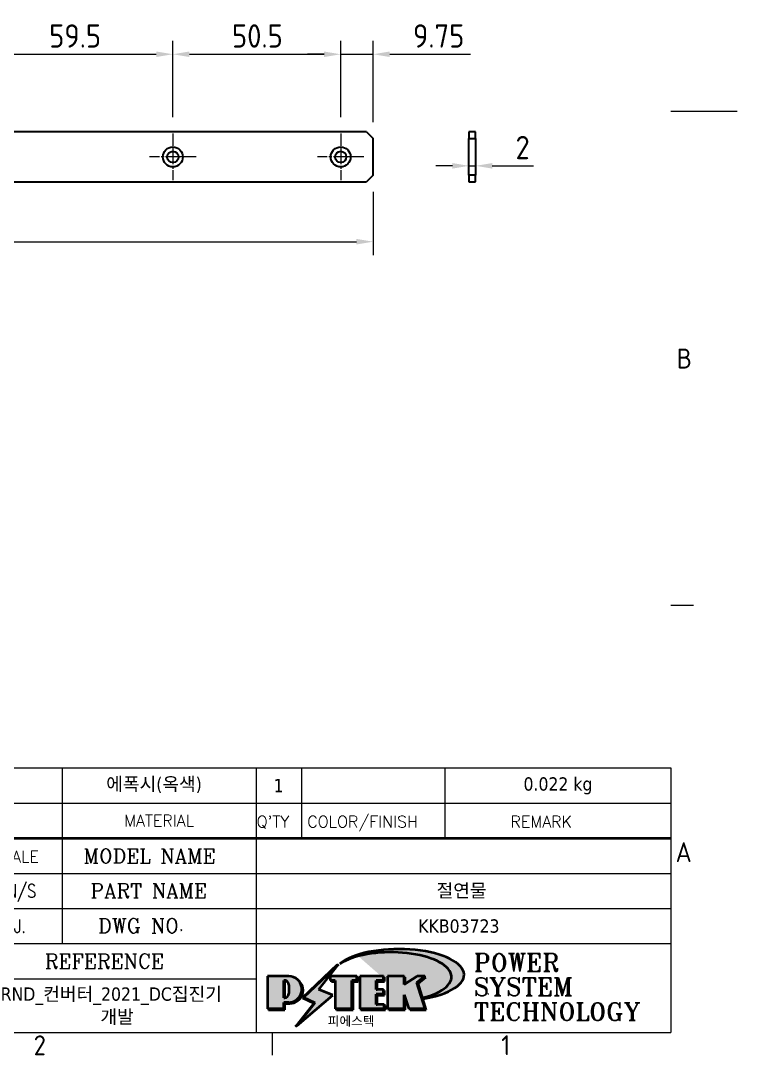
# Model space of a CAD drawing. Header units: millimetres. Extents: x 0 to 840, y 0 to 594.
# Drawn here: x 624.3 to 840, y 13.1 to 324.3 of the extents above; entities that cross this region are included whole.
import ezdxf
from ezdxf.enums import TextEntityAlignment as Align

# ---------------------------------------------------------------- set-up
doc = ezdxf.new("R2010")
doc.units = ezdxf.units.MM
doc.header["$LTSCALE"] = 2
doc.linetypes.add('CHAIN', pattern=[0.35429999999999995, 0.2362, -0.0295, 0.0591, -0.0295])
doc.layers.get('0').update_dxf_attribs({"color": 3, "lineweight": 25})
for name, color, linetype, lineweight in [('가시적인 것(ISO)', 3, 'Continuous', 40), ('경계(ISO)', 7, 'Continuous', 25), ('제목(ISO)', 5, 'Continuous', 50), ('중심 표식(ISO)', 1, 'Continuous', 25), ('치수(ISO)', 2, 'Continuous', 25), ('해치(ISO)', 7, 'Continuous', 18)]:
    doc.layers.add(name, color=color, linetype=linetype, lineweight=lineweight)
doc.styles.add('HAN_291', font='')
doc.styles.add('HAN_370', font='', dxfattribs={"width": 2})
doc.styles.add('RC_284', font='ROMANC.shx')
doc.styles.add('RC_287', font='ROMANC.shx')
doc.styles.add('RC_292', font='ROMANC.shx')
doc.styles.add('ROMANT_294', font='romant.shx')
doc.styles.add('문자 텍스트_PSTEK_POSCO', font='isocp.shx')
doc.styles.add('치수 텍스트_PSTEK_POSCO', font='isocp.shx')
doc.styles.add('텍스트 스타일198', font='tahoma.ttf')
doc.styles.add('텍스트 스타일333', font='ROMANC.shx', dxfattribs={"width": 0.800000011920929})
doc.styles.get('HAN_291').set_extended_font_data('GulimChe')
doc.styles.get('HAN_370').set_extended_font_data('GulimChe')
doc.dimstyles.new('치수_PSTEK_POSCO', dxfattribs={"dimscale": 2, "dimtxt": 3.5, "dimasz": 2.5, "dimexe": 2, "dimexo": 2.5, "dimgap": 1, "dimtad": 1, "dimrnd": 1e-08, "dimdsep": 46, "dimtxsty": '치수 텍스트_PSTEK_POSCO', "dimcen": 0.09, "dimdle": 10, "dimclrd": 7, "dimclre": 7, "dimclrt": 2, "dimadec": 1, "dimazin": 2, "dimtfac": 1, "dimtmove": 0, "dimatfit": 3, "dimfxl": 0, "dimtolj": 1, "dimlwd": -1, "dimlwe": -1, "dimarcsym": 0})

# ---------------------------------------------------------------- blocks, each defined once
blk = doc.blocks.new('경계 Default Border')
at = {"layer": '경계(ISO)'}
for p, q in [((410, 74.25000190734863), (413.4000015258789, 74.25000190734863)), ((350, 10), (350, 6.599999666213989))]:
    blk.add_line(p, q, dxfattribs=at)
at = {"layer": '경계(ISO)', "flags": 128}
blk.add_lwpolyline([(420, 148.5000038146973), (410, 148.5000038146973)], dxfattribs=at)
at = {"layer": '경계(ISO)', "color": 2, "char_height": 3.00000011920929, "attachment_point": 7, "style": '문자 텍스트_PSTEK_POSCO'}
for s, insert in [('B', (410.878270202895, 109.8463944559917)), ('A', (410.7144008173592, 35.61784856929444)), ('2', (314.127739416884, 6.57139439638704)), ('1', (384.4860661041481, 6.59999988079071))]:
    blk.add_mtext(s, dxfattribs=dict(at, insert=insert))
blk = doc.blocks.new('제목 블록 PSTEK')
for color, points in [(252, [(317.2195697678507, 17.0593801673321), (322.0326348870767, 21.62682475217465), (322.2781991042243, 21.94392121864296), (317.0471853425802, 16.97985676345368), (318.7512090904202, 16.1899260703855), (316.0018030350395, 12.71868385740789), (316.3356552234328, 13.00206718743325), (318.9235935156908, 16.2694494742633)]), (5, [(321.6183518841322, 17.4193704504104), (319.5281351041078, 18.24969419629727), (322.4505835294948, 22.02344462252142), (317.2195697678507, 17.0593801673321), (318.9235935156908, 16.2694494742633), (316.1741874603099, 12.79820726128571)]), (1, [(324.4839107253602, 19.60711530335299), (325.2419748254881, 19.60711530335299), (325.2419748254881, 20.25857663940324), (321.2266040451076, 20.25857663940324), (321.2266040451076, 19.60711530335299), (321.9846681452406, 19.60711530335299), (321.9846681452406, 15.3430047401139), (324.4839107253602, 15.3430047401139)]), (1, [(329.2277337269622, 20.25857663940324), (325.65654113025, 20.25857663940324), (325.65654113025, 15.3430047401139), (329.3580259941756, 15.3430047401139), (329.3580259941756, 15.9944660761648), (328.1137701654877, 15.9944660761648), (328.1137701654877, 17.56360607323003), (329.2277337269622, 17.56360607323003), (329.2277337269622, 18.25543873810179), (328.1137701654877, 18.25543873810179), (328.1137701654877, 19.60711530335299), (329.2277337269622, 19.60711530335299)]), (1, [(332.3312149849806, 20.25857663940324), (329.8592894925411, 20.25857663940324), (329.8592894925411, 15.3430047401139), (332.3312149849806, 15.3430047401139), (332.3312149849806, 17.4318630164523), (333.0701931098801, 15.3430047401139), (335.4855464857051, 15.3430047401139), (334.2514536401189, 19.30614745124769), (335.4379594596742, 20.25857663940324), (334.3071782107978, 20.25857663940324), (332.3312149849806, 18.99741471888304)]), (252, [(321.9846681452406, 19.60711530335299), (321.4042753185749, 19.60711530335299), (321.4042753185749, 19.45905590879572), (321.9846681452406, 19.45905590879572)]), (252, [(324.6615819988275, 19.45905590879572), (325.4196460989604, 19.45905590879572), (325.4196460989604, 20.11051724484596), (325.2419748254881, 20.11051724484596), (325.2419748254881, 19.60711530335299), (324.4839107253602, 19.60711530335299), (324.4839107253602, 15.3430047401139), (322.1623394187076, 15.3430047401139), (322.1623394187076, 15.19494534555726), (324.6615819988275, 15.19494534555726)]), (252, [(328.2914414389548, 19.45905590879572), (329.4054050004294, 19.45905590879572), (329.4054050004294, 20.11051724484596), (329.2277337269622, 20.11051724484596), (329.2277337269622, 19.60711530335299), (328.1137701654877, 19.60711530335299), (328.1137701654877, 18.25543873810179), (328.2914414389548, 18.25543873810179)]), (252, [(332.5088862584528, 20.1105172448466), (332.3312149849806, 20.1105172448466), (332.3312149849806, 18.99741471888368), (332.5088862584528, 19.11081371413894)]), (252, [(335.6156307331414, 20.11051724484596), (335.2535118015555, 20.11051724484596), (334.2514536401189, 19.30614745124769), (335.4855464857051, 15.3430047401139), (333.1954852176545, 15.3430047401139), (333.2478643833523, 15.19494534555726), (335.6632177591723, 15.19494534555726), (334.4291249135862, 19.15808805669106)]), (252, [(328.2914414389548, 17.41554667867274), (329.4054050004294, 17.41554667867274), (329.4054050004294, 18.10737934354514), (329.2277337269622, 18.10737934354514), (329.2277337269622, 17.56360607323003), (328.1137701654877, 17.56360607323003), (328.1137701654877, 15.9944660761648), (328.2914414389548, 15.9944660761648)]), (252, [(332.5088862584528, 16.92964231796647), (332.3312149849806, 17.43186301645164), (332.3312149849806, 15.3430047401139), (330.0369607660135, 15.3430047401139), (330.0369607660135, 15.19494534555726), (332.5088862584528, 15.19494534555726)]), (252, [(329.5356972676428, 15.8464066816075), (329.3580259941756, 15.8464066816075), (329.3580259941756, 15.3430047401139), (325.8342124037171, 15.3430047401139), (325.8342124037171, 15.19494534555726), (329.5356972676428, 15.19494534555726)])]:
    blk.add_hatch(color=color).paths.add_polyline_path(points)
h = blk.add_hatch(color=1)
edge = h.paths.add_edge_path(flags=0)
edge.add_line((314.2242174273352, 19.60711530335299), (314.2242174273352, 17.00126995915134))
edge.add_line((314.2242174273352, 17.00126995915134), (314.3485873187598, 17.00126995915134))
edge.add_arc((314.3485873187598, 17.6527312952023), 0.6514613360509371, 270, 360)
edge.add_line((315.0000486548106, 17.6527312952023), (315.0000486548106, 18.95565396730211))
edge.add_arc((314.3485873187598, 18.95565396730212), 0.6514613360508712, 0, 90)
edge.add_line((314.3485873187598, 19.60711530335299), (314.2242174273352, 19.60711530335299))
edge = h.paths.add_edge_path()
edge.add_arc((314.9847713324306, 18.28938669179658), 1.969189947606664, 269.9999999999959, 450)
edge.add_line((314.9847713324306, 20.25857663940318), (311.7664314776902, 20.25857663940324))
edge.add_line((311.7664314776902, 20.25857663940324), (311.7664314776902, 15.3430047401139))
edge.add_line((311.7664314776902, 15.3430047401139), (314.2242174273352, 15.3430047401139))
edge.add_line((314.2242174273352, 15.3430047401139), (314.2242174273352, 16.32019674418991))
edge.add_line((314.2242174273352, 16.32019674418991), (314.9847713324307, 16.32019674418991))
h = blk.add_hatch(color=252)
edge = h.paths.add_edge_path()
edge.add_arc((314.9847713324309, 18.28938669179657), 1.969189947606666, 270, 406.8278729790604)
edge.add_arc((315.1624426058984, 18.1413272972396), 1.969189947606962, -90, 53.560984836317004, ccw=False)
edge.add_line((315.1624426058984, 16.17213734963263), (314.4018887008024, 16.17213734963263))
edge.add_line((314.4018887008024, 16.17213734963263), (314.4018887008024, 15.19494534555726))
edge.add_line((314.4018887008024, 15.19494534555726), (311.9441027511573, 15.19494534555726))
edge.add_line((311.9441027511573, 15.19494534555726), (311.9441027511573, 15.3430047401139))
edge.add_line((311.9441027511573, 15.3430047401139), (314.2242174273352, 15.3430047401139))
edge.add_line((314.2242174273352, 15.3430047401139), (314.2242174273352, 16.32019674418991))
edge.add_line((314.2242174273352, 16.32019674418991), (314.9847713324309, 16.32019674418991))
h = blk.add_hatch(color=252)
edge = h.paths.add_edge_path()
edge.add_line((314.4018887008024, 19.45905590879572), (314.5262585922315, 19.45905590879572))
edge.add_arc((314.5262585922314, 18.80759457274939), 0.6514613360463194, 60.4189348879147, 90.00000000000318, ccw=False)
edge.add_arc((314.3485873187602, 18.95565396730057), 0.6514613360524251, 39.96992292766206, 90.00000000009999)
edge.add_line((314.3485873187591, 19.60711530335307), (314.2242174273352, 19.60711530335298))
edge.add_line((314.2242174273352, 19.60711530335299), (314.2242174273352, 17.00126995915134))
edge.add_line((314.2242174273352, 17.00126995915134), (314.3485873187591, 17.00126995915134))
edge.add_arc((314.3485873187568, 17.652731295233), 0.6514613360816299, 270.0000000002, 274.6930825552478)
edge.add_line((314.4018887008024, 17.0034541317032), (314.4018887008024, 19.45905590879572))
at = {"layer": '해치(ISO)'}
h = blk.add_hatch(color=140, dxfattribs=at)
edge = h.paths.add_edge_path()
edge.add_ellipse((330.3660919371412, 20.15576403068321), major_axis=(9.100907360794343, 0), ratio=0.4069904968023172, start_angle=301.3098473703837, end_angle=507.7436900681698)
edge.add_ellipse((331.5340919371412, 20.4634168429492), major_axis=(-9.82350664112931, 0), ratio=0.3942600559756514, start_angle=111.51207141178469, end_angle=334.47025347086895, ccw=False)
edge.add_line((335.1363447531188, 16.8601935978785), (335.0955236905705, 16.99119398620872))
at = {"color": 180}
for p, q in [((182.475792979055, 11.79100474011392), (182.4757929790549, 51.56524660363496)), ((182.4757929790549, 51.56524660363496), (372.4757929537551, 51.56524660363496)), ((189.2651435055721, 51.56524660363496), (189.2651435055722, 41.00524660363494)), ((215.2152739891528, 41.00524660363494), (215.2152739891528, 51.56524660363496)), ((280.8758854511282, 51.56524660363496), (280.8758854511282, 41.00524660363494)), ((310.0881549537552, 51.56524660363496), (310.0881549537553, 41.00524660363494)), ((316.9044520275131, 51.56524660363496), (316.9044520275127, 41.00524660363494)), ((338.4566026226726, 51.56524660363496), (338.4566026226727, 41.00524660363494)), ((372.4757929537551, 51.56524660363496), (372.4757929537551, 11.79100474011389)), ((182.475792979055, 46.2852466036349), (372.4757929537551, 46.28524660363492)), ((182.475792979055, 41.00524660363493), (206.451475290024, 41.00524660363493)), ((222.9401812389276, 11.79100474011392), (222.9401812389276, 41.00524660363494)), ((239.4288871878316, 11.79100474011392), (239.4288871878316, 41.00524660363494)), ((255.9175931367356, 11.79100474011392), (255.9175931367356, 41.00524660363494)), ((268.6918866058747, 41.00524660363494), (268.6918866058747, 30.44524660363498)), ((280.8758854511282, 41.00524660363494), (280.8758854511282, 25.16524660363502)), ((310.088154953755, 41.00524660363494), (310.088154953755, 11.79100474011392)), ((182.475792979055, 35.72524660363497), (206.451475290024, 35.72524660363497)), ((198.8621818849491, 12.02524660363491), (198.8621818849491, 35.72524660363497)), ((206.451475290024, 35.72524660363497), (372.4757929537551, 35.72524660363497)), ((182.475792979055, 31.77524660363492), (206.451475290024, 31.77524660363492)), ((255.917593136736, 30.44524660363498), (372.4757929537552, 30.44524660363501)), ((182.475792979055, 27.82524660363487), (206.451475290024, 27.82524660363487)), ((255.9175931367359, 25.16524660363502), (372.4757929537552, 25.165246603635)), ((268.6918866058744, 25.16524660363502), (268.6918866058744, 11.79100474011392)), ((182.475792979055, 23.87524660363505), (206.451475290024, 23.87524660363505)), ((182.475792979055, 19.92524660363478), (206.451475290024, 19.92524660363478)), ((255.9175931367359, 19.88524660363481), (310.0881549537553, 19.88524660363481)), ((182.475792979055, 15.97524660363496), (206.451475290024, 15.97524660363496)), ((206.451475290024, 16.74100474011396), (255.9175931367359, 16.74100474011396)), ((182.475792979055, 11.79100474011392), (372.4757929537551, 11.79100474011389))]:
    blk.add_line(p, q, dxfattribs=at)
at = {"color": 7, "lineweight": 50}
for p, q in [((206.4514752900237, 11.79100474011392), (206.4514752900237, 41.00524660363494)), ((206.451475290024, 41.00524660363494), (372.4757929537551, 41.00524660363496))]:
    blk.add_line(p, q, dxfattribs=at)
at = {"color": 7}
for p, q in [((322.2781991042243, 21.94392121864296), (317.0471853425802, 16.97985676345368)), ((322.4505835294948, 22.02344462252142), (317.2195697678507, 17.0593801673321)), ((319.5281351041078, 18.24969419629727), (322.4505835294948, 22.02344462252142)), ((322.0326348870767, 21.62682475217465), (322.2781991042243, 21.94392121864296)), ((311.7664314776902, 20.25900474011391), (311.7664314776902, 15.34300474011391)), ((314.9847713324309, 20.25857663940324), (311.7664314776902, 20.25857663940324)), ((314.9847713324309, 20.25857663940324), (311.7664314776902, 20.25857663940324)), ((311.7664314776902, 20.25857663940324), (311.7664314776902, 15.3430047401139)), ((317.2195697678507, 17.0593801673321), (322.0326348870767, 21.62682475217465)), ((325.2419748254881, 20.25857663940324), (321.2266040451076, 20.25857663940324)), ((321.2266040451076, 20.25857663940324), (321.2266040451076, 19.60711530335299)), ((325.2419748254881, 20.25857663940324), (321.2266040451076, 20.25857663940324)), ((321.2266040451076, 20.25857663940324), (321.2266040451076, 19.60711530335299)), ((325.2419748254881, 19.60711530335299), (325.2419748254881, 20.25857663940324)), ((325.2419748254881, 19.60711530335299), (325.2419748254881, 20.25857663940324)), ((329.2277337269622, 20.25857663940324), (325.65654113025, 20.25857663940324)), ((325.65654113025, 20.25857663940324), (325.65654113025, 15.3430047401139)), ((325.65654113025, 20.25857663940324), (325.65654113025, 15.3430047401139)), ((329.2277337269622, 20.25857663940324), (325.65654113025, 20.25857663940324)), ((329.2277337269622, 19.60711530335299), (329.2277337269622, 20.25857663940324)), ((329.2277337269622, 19.60711530335299), (329.2277337269622, 20.25857663940324)), ((332.3312149849806, 20.25857663940324), (329.8592894925411, 20.25857663940324)), ((329.8592894925411, 20.25857663940324), (329.8592894925411, 15.3430047401139)), ((329.8592894925411, 20.25857663940324), (329.8592894925411, 15.3430047401139)), ((332.3312149849806, 20.25857663940324), (329.8592894925411, 20.25857663940324)), ((334.3071782107978, 20.25857663940324), (332.3312149849806, 18.99741471888304)), ((332.3312149849806, 18.99741471888304), (332.3312149849806, 20.25857663940324)), ((334.3071782107978, 20.25857663940324), (332.3312149849806, 18.99741471888304)), ((332.3312149849806, 18.99741471888304), (332.3312149849806, 20.25857663940324)), ((334.2514536401189, 19.30614745124769), (335.4379594596742, 20.25857663940324)), ((334.2514536401189, 19.30614745124769), (335.4379594596742, 20.25857663940324)), ((335.4379594596742, 20.25857663940324), (334.3071782107978, 20.25857663940324)), ((335.4379594596742, 20.25857663940324), (334.3071782107978, 20.25857663940324)), ((314.2242174273352, 17.00126995915134), (314.2242174273352, 19.60711530335299)), ((314.2242174273352, 19.60711530335299), (314.3485873187591, 19.60711530335299)), ((314.3485873187591, 19.60711530335299), (314.2242174273352, 19.60711530335299)), ((314.2242174273352, 19.60711530335299), (314.2242174273352, 17.00126995915134)), ((314.2242174273352, 17.00126995915134), (314.2242174273352, 19.60711530335299)), ((314.2242174273352, 19.60711530335299), (314.3485873187591, 19.60711530335299)), ((314.4018887008024, 19.45905590879572), (314.5262585922314, 19.45905590879572)), ((314.4018887008024, 17.0034541317032), (314.4018887008024, 19.45905590879572)), ((315.0000486548106, 18.95565396730275), (315.0000486548106, 17.65273129520161)), ((315.0000486548106, 18.95565396730275), (315.0000486548106, 17.65273129520161)), ((321.2266040451076, 19.60711530335299), (321.9846681452406, 19.60711530335299)), ((321.2266040451076, 19.60711530335299), (321.9846681452406, 19.60711530335299)), ((321.4042753185749, 19.60711530335299), (321.4042753185749, 19.45905590879572)), ((321.9846681452406, 19.60711530335299), (321.4042753185749, 19.60711530335299)), ((321.4042753185749, 19.45905590879572), (321.9846681452406, 19.45905590879572)), ((321.9846681452406, 19.60711530335299), (321.9846681452406, 15.3430047401139)), ((321.9846681452406, 19.45905590879572), (321.9846681452406, 19.60711530335299)), ((321.9846681452406, 19.60711530335299), (321.9846681452406, 15.3430047401139)), ((324.4839107253602, 19.60711530335299), (325.2419748254881, 19.60711530335299)), ((324.4839107253602, 15.3430047401139), (324.4839107253602, 19.60711530335299)), ((325.2419748254881, 19.60711530335299), (324.4839107253602, 19.60711530335299)), ((324.4839107253602, 19.60711530335299), (324.4839107253602, 15.3430047401139)), ((324.4839107253602, 19.60711530335299), (325.2419748254881, 19.60711530335299)), ((324.4839107253602, 15.3430047401139), (324.4839107253602, 19.60711530335299)), ((324.6615819988275, 19.45905590879572), (325.4196460989604, 19.45905590879572)), ((324.6615819988275, 15.19494534555726), (324.6615819988275, 19.45905590879572)), ((325.4196460989604, 20.11051724484596), (325.2419748254881, 20.11051724484596)), ((325.2419748254881, 20.11051724484596), (325.2419748254881, 19.60711530335299)), ((325.4196460989604, 19.45905590879572), (325.4196460989604, 20.11051724484596)), ((328.1137701654877, 18.25543873810179), (328.1137701654877, 19.60711530335299)), ((328.1137701654877, 19.60711530335299), (329.2277337269622, 19.60711530335299)), ((329.2277337269622, 19.60711530335299), (328.1137701654877, 19.60711530335299)), ((328.1137701654877, 19.60711530335299), (328.1137701654877, 18.25543873810179)), ((328.1137701654877, 18.25543873810179), (328.1137701654877, 19.60711530335299)), ((328.1137701654877, 19.60711530335299), (329.2277337269622, 19.60711530335299)), ((328.2914414389548, 18.25543873810179), (328.2914414389548, 19.45905590879572)), ((328.2914414389548, 19.45905590879572), (329.4054050004294, 19.45905590879572)), ((329.4054050004294, 20.11051724484596), (329.2277337269622, 20.11051724484596)), ((329.2277337269622, 20.11051724484596), (329.2277337269622, 19.60711530335299)), ((329.4054050004294, 19.45905590879572), (329.4054050004294, 20.11051724484596)), ((332.5088862584528, 20.1105172448466), (332.3312149849806, 20.1105172448466)), ((332.3312149849806, 20.1105172448466), (332.3312149849806, 18.99741471888368)), ((332.3312149849806, 18.99741471888368), (332.5088862584528, 19.11081371413894)), ((332.5088862584528, 19.11081371413894), (332.5088862584528, 20.1105172448466)), ((335.2535118015555, 20.11051724484596), (334.2514536401189, 19.30614745124769)), ((335.4855464857051, 15.3430047401139), (334.2514536401189, 19.30614745124769)), ((334.2514536401189, 19.30614745124769), (335.4855464857051, 15.3430047401139)), ((335.4855464857051, 15.3430047401139), (334.2514536401189, 19.30614745124769)), ((334.4291249135862, 19.15808805669104), (335.6156307331414, 20.11051724484596)), ((335.6632177591723, 15.19494534555726), (334.4291249135862, 19.15808805669104)), ((335.6156307331414, 20.11051724484596), (335.2535118015555, 20.11051724484596)), ((316.1741874603099, 12.79820726128571), (321.6183518841322, 17.4193704504104)), ((321.6183518841322, 17.4193704504104), (319.5281351041078, 18.24969419629727)), ((329.2277337269622, 18.25543873810179), (328.1137701654877, 18.25543873810179)), ((328.1137701654877, 18.25543873810179), (328.2914414389548, 18.25543873810179)), ((329.2277337269622, 18.25543873810179), (328.1137701654877, 18.25543873810179)), ((328.1137701654877, 17.56360607323003), (329.2277337269622, 17.56360607323003)), ((328.1137701654877, 15.9944660761648), (328.1137701654877, 17.56360607323003)), ((329.2277337269622, 17.56360607323003), (328.1137701654877, 17.56360607323003)), ((328.1137701654877, 17.56360607323003), (328.1137701654877, 15.9944660761648)), ((328.1137701654877, 17.56360607323003), (329.2277337269622, 17.56360607323003)), ((328.1137701654877, 15.9944660761648), (328.1137701654877, 17.56360607323003)), ((328.2914414389548, 15.9944660761648), (328.2914414389548, 17.41554667867274)), ((328.2914414389548, 17.41554667867274), (329.4054050004294, 17.41554667867274)), ((329.2277337269622, 17.56360607323003), (329.2277337269622, 18.25543873810179)), ((329.2277337269622, 17.56360607323003), (329.2277337269622, 18.25543873810179)), ((329.4054050004294, 18.10737934354514), (329.2277337269622, 18.10737934354514)), ((329.2277337269622, 18.10737934354514), (329.2277337269622, 17.56360607323003)), ((329.4054050004294, 17.41554667867274), (329.4054050004294, 18.10737934354514)), ((332.3312149849806, 17.4318630164523), (333.0701931098801, 15.3430047401139)), ((332.3312149849806, 15.3430047401139), (332.3312149849806, 17.4318630164523)), ((332.5088862584528, 16.92964231796647), (332.3312149849806, 17.43186301645164)), ((332.3312149849806, 17.43186301645164), (332.3312149849806, 15.3430047401139)), ((332.3312149849806, 17.4318630164523), (333.0701931098801, 15.3430047401139)), ((332.3312149849806, 15.3430047401139), (332.3312149849806, 17.4318630164523)), ((345.0447381189468, 17.50375595811051), (344.9867755289346, 17.689895936919)), ((314.3485873187591, 17.00126995915134), (314.2242174273352, 17.00126995915134)), ((314.2242174273352, 17.00126995915134), (314.3485873187591, 17.00126995915134)), ((314.3485873187591, 17.00126995915134), (314.2242174273352, 17.00126995915134)), ((314.2242174273352, 16.32019674418991), (314.9847713324309, 16.32019674418991)), ((314.2242174273352, 15.3430047401139), (314.2242174273352, 16.32019674418991)), ((314.9847713324309, 16.32019674418991), (314.2242174273352, 16.32019674418991)), ((314.2242174273352, 16.32019674418991), (314.2242174273352, 15.3430047401139)), ((314.2242174273352, 16.32019674418991), (314.9847713324309, 16.32019674418991)), ((314.2242174273352, 15.3430047401139), (314.2242174273352, 16.32019674418991)), ((314.4018887008024, 16.17213734963263), (315.162442605898, 16.17213734963263)), ((314.4018887008024, 15.19494534555726), (314.4018887008024, 16.17213734963263)), ((318.7512090904202, 16.1899260703855), (316.0018030350395, 12.71868385740789)), ((318.9235935156908, 16.2694494742633), (316.1741874603099, 12.79820726128571)), ((316.3356552234328, 13.00206718743325), (318.9235935156908, 16.2694494742633)), ((317.0471853425802, 16.97985676345368), (318.7512090904202, 16.1899260703855)), ((318.9235935156908, 16.2694494742633), (317.2195697678507, 17.0593801673321)), ((317.2195697678507, 17.0593801673321), (318.9235935156908, 16.2694494742633)), ((329.3580259941756, 15.9944660761648), (328.1137701654877, 15.9944660761648)), ((328.1137701654877, 15.9944660761648), (328.2914414389548, 15.9944660761648)), ((329.3580259941756, 15.9944660761648), (328.1137701654877, 15.9944660761648)), ((329.3580259941756, 15.3430047401139), (329.3580259941756, 15.9944660761648)), ((329.3580259941756, 15.3430047401139), (329.3580259941756, 15.9944660761648)), ((329.5356972676428, 15.8464066816075), (329.3580259941756, 15.8464066816075)), ((329.3580259941756, 15.8464066816075), (329.3580259941756, 15.3430047401139)), ((329.5356972676428, 15.19494534555726), (329.5356972676428, 15.8464066816075)), ((332.5088862584528, 15.19494534555726), (332.5088862584528, 16.92964231796647)), ((311.7664314776902, 15.3430047401139), (314.2242174273352, 15.3430047401139)), ((311.7664314776902, 15.3430047401139), (314.2242174273352, 15.3430047401139)), ((314.2242174273352, 15.3430047401139), (311.9441027511573, 15.3430047401139)), ((311.9441027511573, 15.3430047401139), (311.9441027511573, 15.19494534555726)), ((311.9441027511573, 15.19494534555726), (314.4018887008024, 15.19494534555726)), ((321.9846681452406, 15.3430047401139), (324.4839107253602, 15.3430047401139)), ((321.9846681452406, 15.3430047401139), (324.4839107253602, 15.3430047401139)), ((324.4839107253602, 15.3430047401139), (322.1623394187076, 15.3430047401139)), ((322.1623394187076, 15.3430047401139), (322.1623394187076, 15.19494534555726)), ((322.1623394187076, 15.19494534555726), (324.6615819988275, 15.19494534555726)), ((325.65654113025, 15.3430047401139), (329.3580259941756, 15.3430047401139)), ((325.65654113025, 15.3430047401139), (329.3580259941756, 15.3430047401139)), ((329.3580259941756, 15.3430047401139), (325.8342124037171, 15.3430047401139)), ((325.8342124037171, 15.3430047401139), (325.8342124037171, 15.19494534555726)), ((325.8342124037171, 15.19494534555726), (329.5356972676428, 15.19494534555726)), ((329.8592894925411, 15.3430047401139), (332.3312149849806, 15.3430047401139)), ((329.8592894925411, 15.3430047401139), (332.3312149849806, 15.3430047401139)), ((332.3312149849806, 15.3430047401139), (330.0369607660135, 15.3430047401139)), ((330.0369607660135, 15.3430047401139), (330.0369607660135, 15.19494534555726)), ((330.0369607660135, 15.19494534555726), (332.5088862584528, 15.19494534555726)), ((333.0701931098801, 15.3430047401139), (335.4855464857051, 15.3430047401139)), ((333.0701931098801, 15.3430047401139), (335.4855464857051, 15.3430047401139)), ((335.4855464857051, 15.3430047401139), (333.1954852176545, 15.3430047401139)), ((333.1954852176545, 15.3430047401139), (333.2478643833523, 15.19494534555726)), ((333.2478643833523, 15.19494534555726), (335.6632177591723, 15.19494534555726)), ((316.0018030350395, 12.71868385740789), (316.3356552234328, 13.00206718743325))]:
    blk.add_line(p, q, dxfattribs=at)
at = {"color": 5}
for p, q in [((322.4505835294948, 22.02344462252142), (317.2195697678507, 17.0593801673321)), ((319.5281351041078, 18.24969419629727), (322.4505835294948, 22.02344462252142)), ((316.1741874603099, 12.79820726128571), (321.6183518841322, 17.4193704504104)), ((321.6183518841322, 17.4193704504104), (319.5281351041078, 18.24969419629727)), ((318.9235935156908, 16.2694494742633), (316.1741874603099, 12.79820726128571)), ((317.2195697678507, 17.0593801673321), (318.9235935156908, 16.2694494742633))]:
    blk.add_line(p, q, dxfattribs=at)
at = {"color": 1}
for p, q in [((314.9847713324309, 20.25857663940324), (311.7664314776902, 20.25857663940324)), ((311.7664314776902, 20.25857663940324), (311.7664314776902, 15.3430047401139)), ((325.2419748254881, 20.25857663940324), (321.2266040451076, 20.25857663940324)), ((321.2266040451076, 20.25857663940324), (321.2266040451076, 19.60711530335299)), ((325.2419748254881, 19.60711530335299), (325.2419748254881, 20.25857663940324)), ((329.2277337269622, 20.25857663940324), (325.65654113025, 20.25857663940324)), ((325.65654113025, 20.25857663940324), (325.65654113025, 15.3430047401139)), ((329.2277337269622, 19.60711530335299), (329.2277337269622, 20.25857663940324)), ((332.3312149849806, 20.25857663940324), (329.8592894925411, 20.25857663940324)), ((329.8592894925411, 20.25857663940324), (329.8592894925411, 15.3430047401139)), ((334.3071782107978, 20.25857663940324), (332.3312149849806, 18.99741471888304)), ((332.3312149849806, 18.99741471888304), (332.3312149849806, 20.25857663940324)), ((334.2514536401189, 19.30614745124769), (335.4379594596742, 20.25857663940324)), ((335.4379594596742, 20.25857663940324), (334.3071782107978, 20.25857663940324)), ((314.2242174273352, 17.00126995915134), (314.2242174273352, 19.60711530335299)), ((314.2242174273352, 19.60711530335299), (314.3485873187591, 19.60711530335299)), ((315.0000486548106, 18.95565396730275), (315.0000486548106, 17.65273129520161)), ((321.2266040451076, 19.60711530335299), (321.9846681452406, 19.60711530335299)), ((321.9846681452406, 19.60711530335299), (321.9846681452406, 15.3430047401139)), ((324.4839107253602, 19.60711530335299), (325.2419748254881, 19.60711530335299)), ((324.4839107253602, 15.3430047401139), (324.4839107253602, 19.60711530335299)), ((328.1137701654877, 18.25543873810179), (328.1137701654877, 19.60711530335299)), ((328.1137701654877, 19.60711530335299), (329.2277337269622, 19.60711530335299)), ((335.4855464857051, 15.3430047401139), (334.2514536401189, 19.30614745124769)), ((329.2277337269622, 18.25543873810179), (328.1137701654877, 18.25543873810179)), ((328.1137701654877, 17.56360607323003), (329.2277337269622, 17.56360607323003)), ((328.1137701654877, 15.9944660761648), (328.1137701654877, 17.56360607323003)), ((329.2277337269622, 17.56360607323003), (329.2277337269622, 18.25543873810179)), ((332.3312149849806, 17.4318630164523), (333.0701931098801, 15.3430047401139)), ((332.3312149849806, 15.3430047401139), (332.3312149849806, 17.4318630164523)), ((314.3485873187591, 17.00126995915134), (314.2242174273352, 17.00126995915134)), ((314.2242174273352, 16.32019674418991), (314.9847713324309, 16.32019674418991)), ((314.2242174273352, 15.3430047401139), (314.2242174273352, 16.32019674418991)), ((329.3580259941756, 15.9944660761648), (328.1137701654877, 15.9944660761648)), ((329.3580259941756, 15.3430047401139), (329.3580259941756, 15.9944660761648)), ((311.7664314776902, 15.3430047401139), (314.2242174273352, 15.3430047401139)), ((321.9846681452406, 15.3430047401139), (324.4839107253602, 15.3430047401139)), ((325.65654113025, 15.3430047401139), (329.3580259941756, 15.3430047401139)), ((329.8592894925411, 15.3430047401139), (332.3312149849806, 15.3430047401139)), ((333.0701931098801, 15.3430047401139), (335.4855464857051, 15.3430047401139))]:
    blk.add_line(p, q, dxfattribs=at)
at = {"color": 7}
for centre, radius, start, end in [((314.9847713324309, 18.28938669179658), 1.969189947606665, 270, 90), ((314.9847713324309, 18.28938669179658), 1.969189947606665, 270, 90), ((314.3485873187598, 18.95565396730211), 0.6514613360508712, 0, 90), ((314.3485873187602, 18.95565396730057), 0.6514613360524251, 39.96992292766117, 90), ((314.3485873187598, 18.95565396730212), 0.6514613360508712, 0, 90), ((314.5262585922314, 18.80759457274939), 0.6514613360463193, 60.41893488791137, 90), ((314.9847713324307, 18.2893866917965), 1.969189947606594, 270, 46.82787297909833), ((315.1624426058984, 18.1413272972396), 1.969189947606961, 270, 53.56098483636067), ((314.3485873187597, 17.65273129520228), 0.6514613360509381, 270, 0), ((314.3485873187598, 17.6527312952023), 0.6514613360509381, 270, 0), ((314.3485873187568, 17.652731295233), 0.6514613360816299, 270, 274.6930825552478)]:
    blk.add_arc(centre, radius, start, end, dxfattribs=at)
at = {"color": 1}
for centre, radius, start, end in [((314.9847713324309, 18.28938669179657), 1.969189947606665, 270, 90), ((314.3485873187598, 18.95565396730211), 0.6514613360508712, 0, 90), ((314.3485873187598, 17.6527312952023), 0.6514613360509381, 270, 0)]:
    blk.add_arc(centre, radius, start, end, dxfattribs=at)
at = {"layer": '제목(ISO)', "lineweight": 18}
blk.add_line((182.475792979055, 35.72500474011393), (182.475792979055, 11.79100474011392), dxfattribs=at)
at = {"layer": '제목(ISO)'}
for p, q in [((322.2781991042243, 21.94392121864296), (317.0471853425802, 16.97985676345368)), ((322.4505835294948, 22.02344462252142), (317.2195697678507, 17.0593801673321)), ((319.5281351041078, 18.24969419629727), (322.4505835294948, 22.02344462252142)), ((322.0326348870767, 21.62682475217465), (322.2781991042243, 21.94392121864296)), ((314.9847713324306, 20.25857663940324), (311.7664314776902, 20.25857663940324)), ((311.7664314776902, 20.25857663940324), (311.7664314776902, 15.3430047401139)), ((317.2195697678507, 17.0593801673321), (322.0326348870767, 21.62682475217465)), ((325.2419748254881, 20.25857663940324), (321.2266040451076, 20.25857663940324)), ((321.2266040451076, 20.25857663940324), (321.2266040451076, 19.60711530335299)), ((325.2419748254881, 19.60711530335299), (325.2419748254881, 20.25857663940324)), ((329.2277337269622, 20.25857663940324), (325.65654113025, 20.25857663940324)), ((325.65654113025, 20.25857663940324), (325.65654113025, 15.3430047401139)), ((329.2277337269622, 19.60711530335299), (329.2277337269622, 20.25857663940324)), ((332.3312149849806, 20.25857663940324), (329.8592894925411, 20.25857663940324)), ((329.8592894925411, 20.25857663940324), (329.8592894925411, 15.3430047401139)), ((334.3071782107978, 20.25857663940324), (332.3312149849806, 18.99741471888304)), ((332.3312149849806, 18.99741471888304), (332.3312149849806, 20.25857663940324)), ((334.2514536401189, 19.30614745124769), (335.4379594596742, 20.25857663940324)), ((335.4379594596742, 20.25857663940324), (334.3071782107978, 20.25857663940324)), ((314.2242174273352, 17.00126995915134), (314.2242174273352, 19.60711530335299)), ((314.2242174273352, 19.60711530335299), (314.3485873187598, 19.60711530335299)), ((314.3485873187591, 19.60711530335299), (314.2242174273352, 19.60711530335299)), ((314.2242174273352, 19.60711530335299), (314.2242174273352, 17.00126995915134)), ((314.4018887008024, 19.45905590879572), (314.5262585922314, 19.45905590879572)), ((314.4018887008024, 17.0034541317032), (314.4018887008024, 19.45905590879572)), ((315.0000486548106, 18.95565396730211), (315.0000486548106, 17.6527312952023)), ((321.2266040451076, 19.60711530335299), (321.9846681452406, 19.60711530335299)), ((321.9846681452406, 19.60711530335299), (321.4042753185749, 19.60711530335299)), ((321.4042753185749, 19.60711530335299), (321.4042753185749, 19.45905590879572)), ((321.4042753185749, 19.45905590879572), (321.9846681452406, 19.45905590879572)), ((321.9846681452406, 19.60711530335299), (321.9846681452406, 15.3430047401139)), ((321.9846681452406, 19.45905590879572), (321.9846681452406, 19.60711530335299)), ((324.4839107253602, 19.60711530335299), (325.2419748254881, 19.60711530335299)), ((324.4839107253602, 15.3430047401139), (324.4839107253602, 19.60711530335299)), ((325.2419748254881, 19.60711530335299), (324.4839107253602, 19.60711530335299)), ((324.4839107253602, 19.60711530335299), (324.4839107253602, 15.3430047401139)), ((324.6615819988275, 19.45905590879572), (325.4196460989604, 19.45905590879572)), ((324.6615819988275, 15.19494534555726), (324.6615819988275, 19.45905590879572)), ((325.4196460989604, 20.11051724484596), (325.2419748254881, 20.11051724484596)), ((325.2419748254881, 20.11051724484596), (325.2419748254881, 19.60711530335299)), ((325.4196460989604, 19.45905590879572), (325.4196460989604, 20.11051724484596)), ((328.1137701654877, 18.25543873810179), (328.1137701654877, 19.60711530335299)), ((328.1137701654877, 19.60711530335299), (329.2277337269622, 19.60711530335299)), ((329.2277337269622, 19.60711530335299), (328.1137701654877, 19.60711530335299)), ((328.1137701654877, 19.60711530335299), (328.1137701654877, 18.25543873810179)), ((328.2914414389548, 19.45905590879572), (329.4054050004294, 19.45905590879572)), ((328.2914414389548, 18.25543873810179), (328.2914414389548, 19.45905590879572)), ((329.4054050004294, 20.11051724484596), (329.2277337269622, 20.11051724484596)), ((329.2277337269622, 20.11051724484596), (329.2277337269622, 19.60711530335299)), ((329.4054050004294, 19.45905590879572), (329.4054050004294, 20.11051724484596)), ((332.5088862584528, 20.1105172448466), (332.3312149849806, 20.1105172448466)), ((332.3312149849806, 20.1105172448466), (332.3312149849806, 18.99741471888368)), ((332.3312149849806, 18.99741471888368), (332.5088862584528, 19.11081371413894)), ((332.5088862584528, 19.11081371413894), (332.5088862584528, 20.1105172448466)), ((335.2535118015555, 20.11051724484596), (334.2514536401189, 19.30614745124769)), ((335.4855464857051, 15.3430047401139), (334.2514536401189, 19.30614745124769)), ((334.2514536401189, 19.30614745124769), (335.4855464857051, 15.3430047401139)), ((334.4291249135862, 19.15808805669106), (335.6156307331414, 20.11051724484596)), ((335.6632177591723, 15.19494534555726), (334.4291249135862, 19.15808805669106)), ((335.6156307331414, 20.11051724484596), (335.2535118015555, 20.11051724484596)), ((316.1741874603099, 12.79820726128571), (321.6183518841322, 17.4193704504104)), ((321.6183518841322, 17.4193704504104), (319.5281351041078, 18.24969419629727)), ((329.2277337269622, 18.25543873810179), (328.1137701654877, 18.25543873810179)), ((328.1137701654877, 18.25543873810179), (328.2914414389548, 18.25543873810179)), ((328.1137701654877, 15.9944660761648), (328.1137701654877, 17.56360607323003)), ((328.1137701654877, 17.56360607323003), (329.2277337269622, 17.56360607323003)), ((329.2277337269622, 17.56360607323003), (328.1137701654877, 17.56360607323003)), ((328.1137701654877, 17.56360607323003), (328.1137701654877, 15.9944660761648)), ((328.2914414389548, 17.41554667867274), (329.4054050004294, 17.41554667867274)), ((328.2914414389548, 15.9944660761648), (328.2914414389548, 17.41554667867274)), ((329.2277337269622, 17.56360607323003), (329.2277337269622, 18.25543873810179)), ((329.4054050004294, 18.10737934354514), (329.2277337269622, 18.10737934354514)), ((329.2277337269622, 18.10737934354514), (329.2277337269622, 17.56360607323003)), ((329.4054050004294, 17.41554667867274), (329.4054050004294, 18.10737934354514)), ((332.3312149849806, 15.3430047401139), (332.3312149849806, 17.4318630164523)), ((332.3312149849806, 17.4318630164523), (333.0701931098801, 15.3430047401139)), ((332.5088862584528, 16.92964231796647), (332.3312149849806, 17.43186301645164)), ((332.3312149849806, 17.43186301645164), (332.3312149849806, 15.3430047401139)), ((314.3485873187598, 17.00126995915134), (314.2242174273352, 17.00126995915134)), ((314.2242174273352, 17.00126995915134), (314.3485873187591, 17.00126995915134)), ((314.2242174273352, 15.3430047401139), (314.2242174273352, 16.32019674418991)), ((314.2242174273352, 16.32019674418991), (314.9847713324307, 16.32019674418991)), ((314.9847713324309, 16.32019674418991), (314.2242174273352, 16.32019674418991)), ((314.2242174273352, 16.32019674418991), (314.2242174273352, 15.3430047401139)), ((314.4018887008024, 15.19494534555726), (314.4018887008024, 16.17213734963263)), ((314.4018887008024, 16.17213734963263), (315.1624426058984, 16.17213734963263)), ((318.7512090904202, 16.1899260703855), (316.0018030350395, 12.71868385740789)), ((318.9235935156908, 16.2694494742633), (316.1741874603099, 12.79820726128571)), ((316.3356552234328, 13.00206718743325), (318.9235935156908, 16.2694494742633)), ((317.0471853425802, 16.97985676345368), (318.7512090904202, 16.1899260703855)), ((317.2195697678507, 17.0593801673321), (318.9235935156908, 16.2694494742633)), ((318.9235935156908, 16.2694494742633), (317.2195697678507, 17.0593801673321)), ((329.3580259941756, 15.9944660761648), (328.1137701654877, 15.9944660761648)), ((328.1137701654877, 15.9944660761648), (328.2914414389548, 15.9944660761648)), ((329.3580259941756, 15.3430047401139), (329.3580259941756, 15.9944660761648)), ((329.5356972676428, 15.8464066816075), (329.3580259941756, 15.8464066816075)), ((329.3580259941756, 15.8464066816075), (329.3580259941756, 15.3430047401139)), ((329.5356972676428, 15.19494534555726), (329.5356972676428, 15.8464066816075)), ((332.5088862584528, 15.19494534555726), (332.5088862584528, 16.92964231796647)), ((311.7664314776902, 15.3430047401139), (314.2242174273352, 15.3430047401139)), ((314.2242174273352, 15.3430047401139), (311.9441027511573, 15.3430047401139)), ((311.9441027511573, 15.3430047401139), (311.9441027511573, 15.19494534555726)), ((311.9441027511573, 15.19494534555726), (314.4018887008024, 15.19494534555726)), ((321.9846681452406, 15.3430047401139), (324.4839107253602, 15.3430047401139)), ((324.4839107253602, 15.3430047401139), (322.1623394187076, 15.3430047401139)), ((322.1623394187076, 15.3430047401139), (322.1623394187076, 15.19494534555726)), ((322.1623394187076, 15.19494534555726), (324.6615819988275, 15.19494534555726)), ((325.65654113025, 15.3430047401139), (329.3580259941756, 15.3430047401139)), ((329.3580259941756, 15.3430047401139), (325.8342124037171, 15.3430047401139)), ((325.8342124037171, 15.3430047401139), (325.8342124037171, 15.19494534555726)), ((325.8342124037171, 15.19494534555726), (329.5356972676428, 15.19494534555726)), ((329.8592894925411, 15.3430047401139), (332.3312149849806, 15.3430047401139)), ((332.3312149849806, 15.3430047401139), (330.0369607660135, 15.3430047401139)), ((330.0369607660135, 15.3430047401139), (330.0369607660135, 15.19494534555726)), ((330.0369607660135, 15.19494534555726), (332.5088862584528, 15.19494534555726)), ((333.0701931098801, 15.3430047401139), (335.4855464857051, 15.3430047401139)), ((335.4855464857051, 15.3430047401139), (333.1954852176545, 15.3430047401139)), ((333.1954852176545, 15.3430047401139), (333.2478643833523, 15.19494534555726)), ((333.2478643833523, 15.19494534555726), (335.6632177591723, 15.19494534555726)), ((316.0018030350395, 12.71868385740789), (316.3356552234328, 13.00206718743325))]:
    blk.add_line(p, q, dxfattribs=at)
at = {"layer": '제목(ISO)', "color": 4}
blk.add_line((335.1363447531188, 16.8601935978785), (335.0955236905705, 16.99119398620872), dxfattribs=at)
at = {"layer": '제목(ISO)'}
for centre, radius, start, end in [((314.9847713324306, 18.28938669179658), 1.969189947606664, 46.82787297909431, 90), ((314.3485873187598, 18.95565396730212), 0.6514613360508712, 0, 90), ((314.3485873187602, 18.95565396730057), 0.6514613360524251, 39.96992292766117, 90), ((314.5262585922314, 18.80759457274939), 0.6514613360463193, 60.41893488791137, 90), ((314.9847713324307, 18.2893866917965), 1.969189947606594, 270, 46.82787297909833), ((314.9847713324309, 18.28938669179657), 1.969189947606666, 270, 46.8278729790603), ((315.1624426058984, 18.1413272972396), 1.969189947606962, 270, 53.56098483631701), ((314.3485873187598, 17.6527312952023), 0.6514613360509371, 270, 0), ((314.3485873187568, 17.652731295233), 0.6514613360816299, 270, 274.6930825552478)]:
    blk.add_arc(centre, radius, start, end, dxfattribs=at)
at = {"layer": '제목(ISO)', "color": 4}
for centre, major_axis, ratio, start_param, end_param in [((331.5340919371412, 20.4634168429492), (9.82350664112931, 0), 0.3942600559756514, 5.087845455444478, 8.97919982663645), ((330.3660919371412, 20.15576403068321), (9.100907360794343, 0), 0.4069904968023172, 5.258848905294775, 8.861799147915196)]:
    blk.add_ellipse(centre, major_axis=major_axis, ratio=ratio, start_param=start_param, end_param=end_param, dxfattribs=at)
at = {"color": 2}
for s, height, style, p in [('NO', 1.742399930953979, 'RC_284', (184.135398793432, 42.62317362549192)), ('PART NO', 1.742399930953979, 'RC_284', (195.3359407378685, 42.62317362549192)), ('DESCRIPTION', 1.742399930953979, 'RC_284', (240.4025565652523, 42.62317362549192)), ("Q'TY", 1.742399930953979, 'RC_284', (310.1440786515383, 42.62317362549192)), ('COLOR/FINISH', 1.742399930953979, 'RC_284', (317.7725341324144, 42.62317362549192)), ('REMARK', 1.742399930953979, 'RC_284', (348.346649953877, 42.62317362549192)), (' TOLERANCE', 1.899999976158142, 'RC_287', (184.0872874387979, 37.00893196870329)), ('DRAWN', 1.899999976158142, 'RC_287', (208.9766620976279, 37.00893196870329)), ('CHECKED', 1.899999976158142, 'RC_287', (223.6856844514997, 37.00893196870329)), ('APPROVED', 1.899999976158142, 'RC_287', (239.7795453577791, 37.00893196870329)), ('UNIT', 1.742399930953979, 'RC_284', (259.1652673287452, 37.34317362549218)), ('SCALE', 1.742399930953979, 'RC_284', (270.2934779252897, 37.34317362549218)), ('MODEL NAME', 2.178000062704086, 'RC_292', (284.096330289083, 37.25462520371384)), ('    ~ 6', 2.000000029802322, 'HAN_291', (183.7721304966814, 32.8176515608431)), ('0.08', 2.000000029802322, 'HAN_291', (200.5467345600617, 33.09873600004101)), ('mm', 1.742399930953979, 'RC_284', (259.6505418159997, 32.3543089683787)), ('PART NAME', 2.178000062704086, 'RC_292', (285.1416959765849, 32.03045329421792)), ('  7 ~ 30', 2.000000029802322, 'HAN_291', (183.7721304966814, 28.70538114822415)), ('0.1', 2.000000029802322, 'HAN_291', (200.5467345600617, 28.98646558742206)), (' DWG NO.', 2.178000062704086, 'RC_292', (284.8124284083233, 26.75045329421772)), (' 31 ~ 120', 2.000000029802322, 'HAN_291', (183.7721304966814, 24.82628181916237)), ('0.2', 2.000000029802322, 'HAN_291', (200.5467345600617, 25.10736625836028)), ('SIZE', 1.742399930953979, 'RC_284', (259.1652673287452, 21.69497768947366)), ('REFERENCE', 2.178000062704086, 'RC_292', (278.2741065029841, 21.43214925458022)), ('121 ~ 300', 2.000000029802322, 'HAN_291', (183.7721304966814, 21.21401206133254)), ('0.4', 2.000000029802322, 'HAN_291', (200.5467345600617, 20.99509650053045)), ('301 ~ 600', 2.000000029802322, 'HAN_291', (183.7721304966814, 16.83491273227077)), ('0.6', 2.000000029802322, 'HAN_291', (200.5467345600617, 17.11599717146868)), ('601 ~ 1200', 2.000000029802322, 'HAN_291', (183.6802025156883, 12.84759660881125)), ('0.8', 2.000000029802322, 'HAN_291', (200.6097246063884, 13.05732192299702))]:
    blk.add_text(s, height=height, dxfattribs=dict(at, style=style)).set_placement(p)
at = {"color": 2, "style": 'RC_284'}
blk.add_text('MATERIAL', height=1.742399930953979, dxfattribs=at).set_placement((295.4820202024417, 43.64524660363492), align=Align.MIDDLE_CENTER)
at = {"color": 7, "style": '텍스트 스타일333', "width": 0.7999999523162842}
blk.add_text('N/S', height=2.000000029802322, dxfattribs=at).set_placement((274.7838860285014, 33.08524660363496), align=Align.MIDDLE_CENTER)
at = {"color": 2, "style": '텍스트 스타일333', "width": 0.7999999523162842}
blk.add_text('3rd ANGLE PROJ.', height=2.000000029802322, dxfattribs=at).set_placement((256.8430306642954, 26.76148381654429))
at = {"color": 7, "style": 'ROMANT_294'}
for s, p in [('POWER', (342.82727231297, 20.97115304607566)), ('SYSTEM', (342.82727231297, 17.3284636719184)), ('TECHNOLOGY', (342.82727231297, 13.57194088644453))]:
    blk.add_text(s, height=2.700000107288361, dxfattribs=at).set_placement(p)
at = {"color": 7, "insert": (320.8519732224835, 14.21236326823155), "char_height": 1.400000005960464, "attachment_point": 1, "line_spacing_factor": 0.3319999873638153, "style": 'HAN_370'}
blk.add_mtext('\\fHY견고딕|b0|i0;\\H1.4000;피에스텍', dxfattribs=at)
at = {"layer": '제목(ISO)', "color": 7, "style": '텍스트 스타일198'}
for tag, p in [('부품_번호_001', (195.8125351691155, 47.68004260673702)), ('설명_001', (230.9267386249492, 48.15254984750509)), ('재질_001', (287.5148121100145, 48.155337874329)), ("3._Q'TY_001", (312.7051684940307, 47.92188863680521)), ('질량\\P3;_001', (350.3046145979153, 48.1643332325385)), ('제목_001', (337.2223155862142, 32.12933155161866)), ('부품_번호_001', (334.4717754223474, 26.8052465951949)), ('설계자_001', (209.9396160013646, 25.23446884679021)), ('프로젝트_001', (271.6304945365308, 16.57270180080504)), ('시트_크기_001', (260.807090429518, 14.83812566343425)), ('작성_날짜_001', (207.6770236384131, 13.26600473167383)), ('프로젝트_002', (286.6403537393983, 13.14882256215354))]:
    blk.add_attdef(tag, p, '', height=2.000000029802322, dxfattribs=at)
for tag, p in [('4._COLOR', (327.6805273250926, 48.92524660363493)), ('1._MODEL_NAME', (341.233897335037, 38.36524660363497)), ('점검자', (231.1845342133799, 26.23312567187446)), ('엔지니어링_승인자', (247.673240162284, 26.23312567187446)), ('점검_날짜', (231.1845342133799, 14.26600474011394)), ('엔지니어링_승인_날짜', (247.6732401622839, 14.26600474011394))]:
    blk.add_attdef(tag, text='', height=2.000000029802322, dxfattribs=at).set_placement(p, align=Align.MIDDLE_CENTER)
blk = doc.blocks.new('*D23')
at = {"layer": 'Defpoints', "color": 0}
for p in [(761.2439335315203, 280.6392691136345), (759.2439335315207, 276.8264685723586), (761.2439335315203, 275.8264685723585)]:
    blk.add_point(p, dxfattribs=at)
at = {"layer": '치수(ISO)', "color": 7}
for p, q in [((754.2439335315207, 280.6392691136345), (749.2439335315207, 280.6392691136345)), ((759.2439335315207, 280.6392691136345), (761.2439335315203, 280.6392691136345)), ((766.2439335315203, 280.6392691136345), (778.6421028228589, 280.6392691136345))]:
    blk.add_line(p, q, dxfattribs=at)
for points in [[(754.2439335315207, 281.4726024469678), (754.2439335315207, 279.8059357803012), (759.2439335315207, 280.6392691136345)], [(766.2439335315203, 281.4726024469678), (766.2439335315203, 279.8059357803012), (761.2439335315203, 280.6392691136345)]]:
    blk.add_solid(points, dxfattribs=at)
at = {"layer": '치수(ISO)', "color": 2, "insert": (773.2439335315203, 286.1399580900124), "char_height": 7, "attachment_point": 4, "style": '치수 텍스트_PSTEK_POSCO'}
blk.add_mtext('\\A1;2', dxfattribs=at)
blk = doc.blocks.new('*D24')
at = {"layer": 'Defpoints', "color": 0}
for p in [(730.3869267360608, 314.2010237314158), (720.6369267360617, 290.3264685723585), (730.3869267360608, 288.8264685723585)]:
    blk.add_point(p, dxfattribs=at)
at = {"layer": '치수(ISO)', "color": 7}
for p, q in [((720.6369267360617, 295.3264685723585), (720.6369267360617, 318.2010237314158)), ((730.3869267360608, 293.8264685723585), (730.3869267360608, 318.2010237314158)), ((715.6369267360617, 314.2010237314158), (710.6369267360617, 314.2010237314158)), ((720.6369267360617, 314.2010237314158), (730.3869267360608, 314.2010237314158)), ((735.3869267360608, 314.2010237314158), (759.6668257233831, 314.2010237314158))]:
    blk.add_line(p, q, dxfattribs=at)
for points in [[(715.6369267360617, 315.0343570647491), (715.6369267360617, 313.3676903980825), (720.6369267360617, 314.2010237314158)], [(735.3869267360608, 315.0343570647491), (735.3869267360608, 313.3676903980825), (730.3869267360608, 314.2010237314158)]]:
    blk.add_solid(points, dxfattribs=at)
at = {"layer": '치수(ISO)', "color": 2, "insert": (742.3869267360608, 319.7010237314158), "char_height": 7, "attachment_point": 4, "style": '치수 텍스트_PSTEK_POSCO'}
blk.add_mtext('\\A1;9.75', dxfattribs=at)
blk = doc.blocks.new('*D25')
at = {"layer": 'Defpoints', "color": 0}
for p in [(720.6369267360617, 314.2010237314158), (670.1369267360616, 290.3264685723585), (720.6369267360617, 290.3264685723585)]:
    blk.add_point(p, dxfattribs=at)
at = {"layer": '치수(ISO)', "color": 7}
for p, q in [((670.1369267360616, 295.3264685723585), (670.1369267360616, 318.2010237314158)), ((720.6369267360617, 295.3264685723585), (720.6369267360617, 318.2010237314158)), ((675.1369267360616, 314.2010237314158), (715.6369267360617, 314.2010237314158))]:
    blk.add_line(p, q, dxfattribs=at)
for points in [[(675.1369267360616, 315.0343570647491), (675.1369267360616, 313.3676903980825), (670.1369267360616, 314.2010237314158)], [(715.6369267360617, 315.0343570647491), (715.6369267360617, 313.3676903980825), (720.6369267360617, 314.2010237314158)]]:
    blk.add_solid(points, dxfattribs=at)
at = {"layer": '치수(ISO)', "color": 2, "insert": (687.9119519892308, 319.7010237314158), "char_height": 7, "attachment_point": 4, "style": '치수 텍스트_PSTEK_POSCO'}
blk.add_mtext('\\A1;50.5', dxfattribs=at)
blk = doc.blocks.new('*D26')
at = {"layer": 'Defpoints', "color": 0}
for p in [(670.1369267360616, 314.2010237314158), (610.6369267360616, 290.3264685723585), (670.1369267360616, 290.3264685723585)]:
    blk.add_point(p, dxfattribs=at)
at = {"layer": '치수(ISO)', "color": 7}
for p, q in [((610.6369267360616, 295.3264685723585), (610.6369267360616, 318.2010237314158)), ((670.1369267360616, 295.3264685723585), (670.1369267360616, 318.2010237314158)), ((615.6369267360616, 314.2010237314158), (665.1369267360616, 314.2010237314158))]:
    blk.add_line(p, q, dxfattribs=at)
for points in [[(615.6369267360616, 315.0343570647491), (615.6369267360616, 313.3676903980825), (610.6369267360616, 314.2010237314158)], [(665.1369267360616, 315.0343570647491), (665.1369267360616, 313.3676903980825), (670.1369267360616, 314.2010237314158)]]:
    blk.add_solid(points, dxfattribs=at)
at = {"layer": '치수(ISO)', "color": 2, "insert": (632.8997218325011, 319.7010237314158), "char_height": 7, "attachment_point": 4, "style": '치수 텍스트_PSTEK_POSCO'}
blk.add_mtext('\\A1;59.5', dxfattribs=at)
blk = doc.blocks.new('*D39')
at = {"layer": 'Defpoints', "color": 0}
for p in [(60.38692673606072, 277.8264685723586), (730.3869267360608, 277.8264685723585), (730.3869267360608, 257.8264685723586)]:
    blk.add_point(p, dxfattribs=at)
at = {"layer": '치수(ISO)', "color": 7}
for p, q in [((60.38692673606072, 272.8264685723586), (60.38692673606072, 253.8264685723586)), ((730.3869267360608, 272.8264685723585), (730.3869267360608, 253.8264685723586)), ((65.38692673606072, 257.8264685723586), (725.3869267360608, 257.8264685723586))]:
    blk.add_line(p, q, dxfattribs=at)
for points in [[(65.38692673606072, 258.6598019056919), (65.38692673606072, 256.9931352390253), (60.38692673606072, 257.8264685723586)], [(725.3869267360608, 258.6598019056919), (725.3869267360608, 256.9931352390253), (730.3869267360608, 257.8264685723586)]]:
    blk.add_solid(points, dxfattribs=at)
at = {"layer": '치수(ISO)', "color": 2, "insert": (388.8747220116513, 263.3264685723586), "char_height": 7, "attachment_point": 4, "style": '치수 텍스트_PSTEK_POSCO'}
blk.add_mtext('\\A1;670', dxfattribs=at)

msp = doc.modelspace()

# ---------------------------------------------------------------- linework, layer by layer
at = {"layer": '가시적인 것(ISO)'}
for p, q in [((728.3869267360606, 290.8264685723585), (62.38692673606067, 290.8264685723587)), ((728.3869267360606, 290.8264685723585), (730.3869267360608, 288.8264685723585)), ((759.2439335315203, 290.8264685723585), (759.2439335315208, 288.8264685723585)), ((761.2439335315203, 290.8264685723585), (759.2439335315203, 290.8264685723585)), ((761.2439335315208, 288.8264685723585), (761.2439335315203, 290.8264685723585)), ((730.3869267360608, 277.8264685723585), (730.3869267360608, 288.8264685723585)), ((759.2439335315208, 288.8264685723585), (761.2439335315208, 288.8264685723585)), ((759.2439335315208, 277.8264685723585), (759.2439335315208, 288.8264685723585)), ((761.2439335315208, 288.8264685723585), (761.2439335315208, 277.8264685723585)), ((730.3869267360608, 277.8264685723585), (728.3869267360606, 275.8264685723585)), ((759.2439335315208, 277.8264685723585), (759.2439335315203, 275.8264685723585)), ((761.2439335315208, 277.8264685723585), (759.2439335315208, 277.8264685723585)), ((761.2439335315203, 275.8264685723585), (761.2439335315208, 277.8264685723585)), ((62.38692673606074, 275.8264685723586), (728.3869267360606, 275.8264685723585)), ((759.2439335315203, 275.8264685723585), (761.2439335315203, 275.8264685723585))]:
    msp.add_line(p, q, dxfattribs=at)
for centre, radius in [((670.1369267360616, 283.3264685723585), 3), ((720.6369267360617, 283.3264685723585), 3), ((670.1369267360616, 283.3264685723585), 1.7), ((720.6369267360617, 283.3264685723585), 1.7)]:
    msp.add_circle(centre, radius, dxfattribs=at)
at = {"layer": '중심 표식(ISO)', "linetype": 'CHAIN', "ltscale": 7.778351783752441}
for p, q in [((670.1369267360616, 290.3264685723585), (670.1369267360616, 276.3264685723585)), ((720.6369267360617, 290.3264685723585), (720.6369267360617, 276.3264685723585)), ((677.1369267360616, 283.3264685723585), (663.1369267360616, 283.3264685723585)), ((727.6369267360617, 283.3264685723585), (713.6369267360617, 283.3264685723585))]:
    msp.add_line(p, q, dxfattribs=at)

# ---------------------------------------------------------------- block references
at = {"xscale": 2, "yscale": 2, "zscale": 2}
msp.add_blockref('경계 Default Border', (0, 0), dxfattribs=at)
ref = msp.add_blockref('제목 블록 PSTEK', (75.04841409248968, -3.58200948022779), dxfattribs=dict(xscale=2, yscale=2, zscale=2))
ref.add_attrib('설계자_001', 'HKWAG', (494.9276460952188, 46.88692821335263), dxfattribs={"layer": '제목(ISO)', "color": 7, "height": 4.000000059604645, "style": '텍스트 스타일198'})
ref.add_attrib('프로젝트_001', 'RND_컨버터_2021_DC집진기', (618.3094031655511, 29.5633941213823), dxfattribs={"layer": '제목(ISO)', "color": 7, "height": 4.000000059604645, "style": '텍스트 스타일198'})
ref.add_attrib('시트_크기_001', 'A3', (596.6625949515255, 26.09424184664072), dxfattribs={"layer": '제목(ISO)', "color": 7, "height": 4.000000059604645, "style": '텍스트 스타일198'})
ref.add_attrib("3._Q'TY_001", '1', (700.4587510805511, 92.26176779338262), dxfattribs={"layer": '제목(ISO)', "color": 7, "height": 4.000000059604645, "style": '텍스트 스타일198'})
ref.add_attrib('작성_날짜_001', '2021-02-22', (490.4024613693159, 22.94999998311987), dxfattribs={"layer": '제목(ISO)', "color": 7, "height": 4.000000059604645, "style": '텍스트 스타일198'})
ref.add_attrib('재질_001', '에폭시(옥색)', (650.0780383125189, 92.72866626843022), dxfattribs={"layer": '제목(ISO)', "color": 7, "height": 4.000000059604645, "style": '텍스트 스타일198'})
ref.add_attrib('부품_번호_001', 'KKB03723', (743.9919649371843, 50.02848371016201), dxfattribs={"layer": '제목(ISO)', "color": 7, "height": 4.000000059604645, "style": '텍스트 스타일198'})
ref.add_attrib('질량\\P3;_001', '0.022 kg', (775.6576432883202, 92.74665698484921), dxfattribs={"layer": '제목(ISO)', "color": 7, "height": 4.000000059604645, "style": '텍스트 스타일198'})
ref.add_attrib('설명_001', '에폭시(옥색) t=2.0*670*15', (536.9018913423881, 92.72309021478239), dxfattribs={"layer": '제목(ISO)', "color": 7, "height": 4.000000059604645, "style": '텍스트 스타일198'})
ref.add_attrib('부품_번호_001', 'KKB03723', (466.6734844307206, 91.77807573324625), dxfattribs={"layer": '제목(ISO)', "color": 7, "height": 4.000000059604645, "style": '텍스트 스타일198'})
ref.add_attrib('제목_001', '절연물', (749.4930452649182, 60.67665362300952), dxfattribs={"layer": '제목(ISO)', "color": 7, "height": 4.000000059604645, "style": '텍스트 스타일198'})
ref.add_attrib('프로젝트_002', '개발', (648.3291215712862, 22.71563564407928), dxfattribs={"layer": '제목(ISO)', "color": 7, "height": 4.000000059604645, "style": '텍스트 스타일198'})

# ---------------------------------------------------------------- dimensions: what is measured, and where the dimension line sits
at = {"layer": '치수(ISO)', "color": 7}
for base, p1, p2, override, picture, middle in [((670.1369267360616, 314.2010237314158), (610.6369267360616, 290.3264685723585), (670.1369267360616, 290.3264685723585), {"dimdec": 2, "dimtp": 0, "dimtm": -0, "dimtdec": 2, "dimtofl": 0, "dimatfit": 1}, '*D26', (640.4069267360617, 314.2010237314158)), ((720.6369267360617, 314.2010237314158), (670.1369267360616, 290.3264685723585), (720.6369267360617, 290.3264685723585), {"dimdec": 2, "dimtp": 0, "dimtm": -0, "dimtdec": 2, "dimtofl": 0, "dimatfit": 1}, '*D25', (695.4069267360615, 314.2010237314158)), ((730.3869267360608, 314.2010237314158), (720.6369267360617, 290.3264685723585), (730.3869267360608, 288.8264685723585), {"dimdec": 2, "dimtp": 0, "dimtm": -0, "dimtdec": 2, "dimtofl": 1, "dimatfit": 1}, '*D24', (750.026876229722, 314.2010237314158)), ((730.3869267360608, 257.8264685723586), (60.38692673606072, 277.8264685723586), (730.3869267360608, 277.8264685723585), {"dimdec": 2, "dimtp": 0, "dimtm": -0, "dimtdec": 2, "dimtofl": 0, "dimatfit": 1}, '*D39', (395.3869267360607, 257.8264685723586))]:
    dim = msp.add_linear_dim(base=base, p1=p1, p2=p2, angle=180, dimstyle='치수_PSTEK_POSCO', override=override, dxfattribs=at)
    dim.commit()
    dim.dimension.update_dxf_attribs({"geometry": picture, "text_midpoint": middle, "dimtype": 160})
dim = msp.add_linear_dim(base=(761.2439335315203, 280.6392691136345), p1=(759.2439335315207, 276.8264685723586), p2=(761.2439335315203, 275.8264685723585), dimstyle='치수_PSTEK_POSCO', override={"dimdec": 2, "dimse1": 1, "dimse2": 1, "dimtp": 0, "dimtm": -0, "dimtdec": 2, "dimtofl": 1, "dimatfit": 1}, dxfattribs=at)
dim.commit()
dim.dimension.update_dxf_attribs({"geometry": '*D23', "text_midpoint": (774.9430181771895, 280.6392691136345), "dimtype": 160})

doc.saveas('drawing.dxf')
